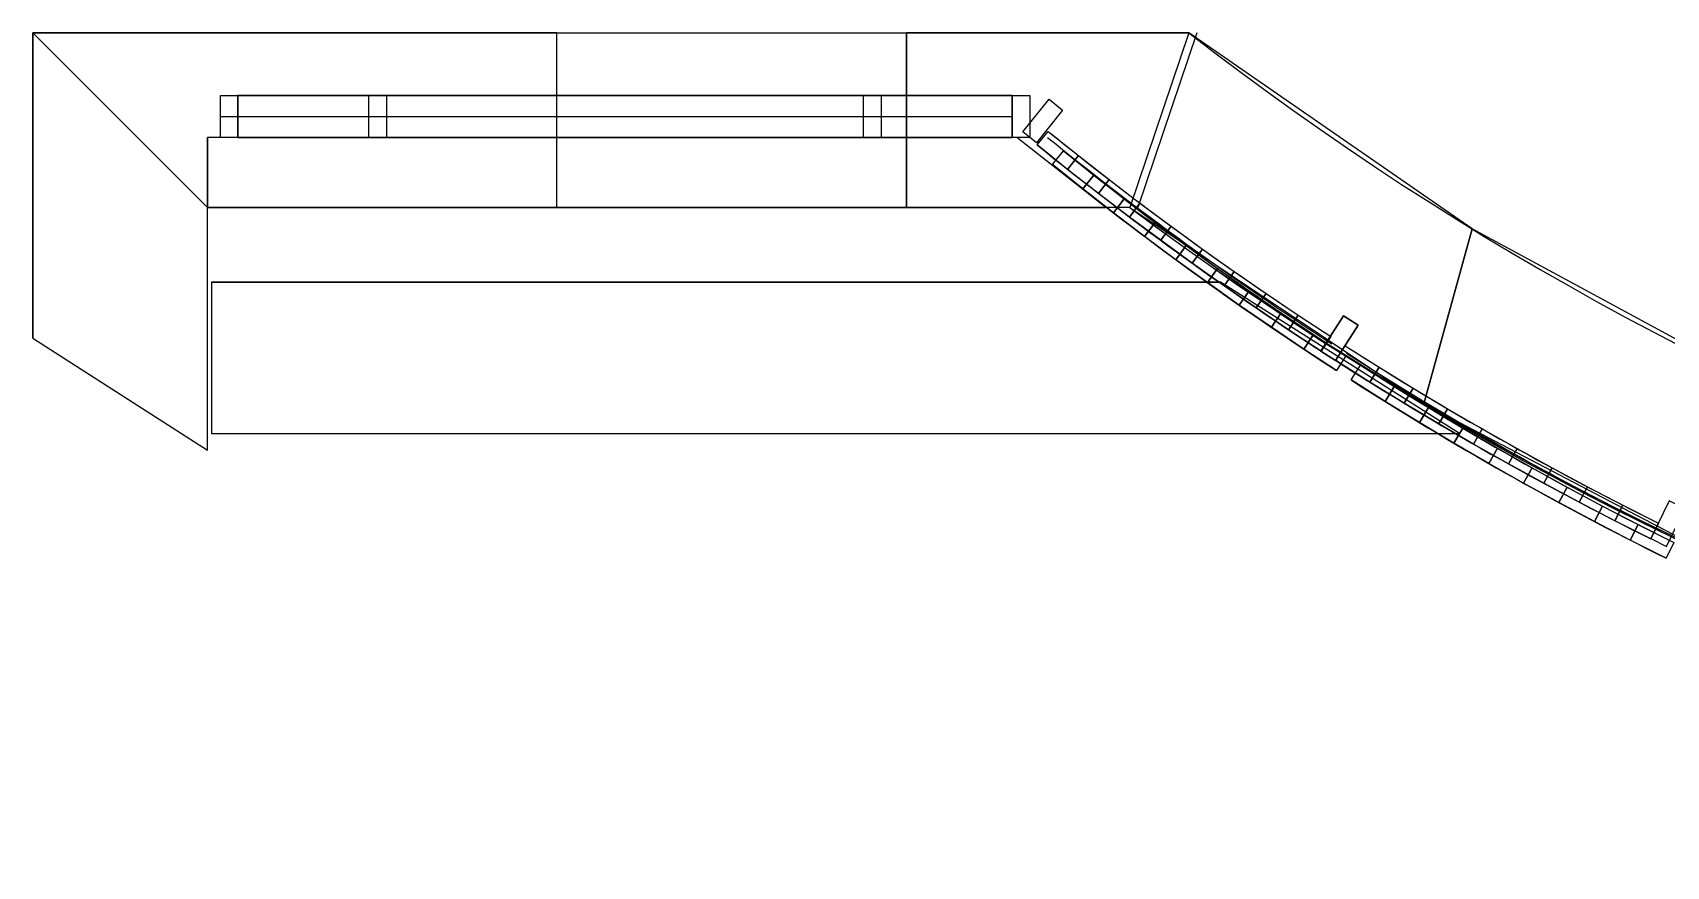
# Model space of a CAD drawing. Extents: x 99251 to 116917, y 66963 to 69452.
# Drawn here: x 99251 to 103925, y 67068 to 69452 of the extents above; entities that cross this region are included whole.
import ezdxf

# ---------------------------------------------------------------- set-up
doc = ezdxf.new("R2010")
doc.units = 0
doc.header["$LTSCALE"] = 200
doc.header["$MEASUREMENT"] = 0
for name, color, linetype in [('3TXT', 3, 'CONTINUOUS'), ('4ELE', 4, 'CONTINUOUS'), ('55ETC', 5, 'CONTINUOUS'), ('DOL', 254, 'CONTINUOUS')]:
    doc.layers.add(name, color=color, linetype=linetype)

msp = doc.modelspace()

# ---------------------------------------------------------------- linework, layer by layer
at = {"layer": '3TXT', "color": 33}
for points, elevation in [([(99837.7, 69272.5), (99837.7, 69152.5), (99787.7, 69152.5), (99787.7, 69272.5)], -7250), ([(100262.7, 69272.5), (100262.7, 69152.5), (100212.7, 69152.5), (100212.7, 69272.5)], -7150), ([(100262.7, 69272.5), (100262.7, 69152.5), (100212.7, 69152.5), (100212.7, 69272.5)], -3150), ([(101678.2, 69272.5), (101678.2, 69152.5), (101628.2, 69152.5), (101628.2, 69272.5)], -7150), ([(101678.2, 69272.5), (101678.2, 69152.5), (101628.2, 69152.5), (101628.2, 69272.5)], -3150), ([(102103.2, 69272.5), (102103.2, 69152.5), (102053.2, 69152.5), (102053.2, 69272.5)], -7250), ([(102158.5, 69262.3), (102197.4, 69231), (102122.3, 69137.4), (102083.4, 69168.7)], -7200), ([(103043.5, 68615.5), (103001.4, 68642.5), (102936.5, 68541.6), (102978.6, 68514.6)], -7200), ([(103001.5, 68642.5), (103043.5, 68615.5), (102978.6, 68514.5), (102936.6, 68541.6)], -7200), ([(103978.1, 68090.8), (103933.2, 68112.9), (103880.2, 68005.2), (103925.1, 67983.2)], -7200)]:
    msp.add_lwpolyline(points, close=True, dxfattribs=dict(at, elevation=elevation))
for centre, radius, start, end in [((108073.4, 76474, -5650), 9450, 230.9872, 237.07719), ((108073.4, 76474, -4850), 9450, 230.9872, 237.07719), ((108073.4, 76474, -4050), 9450, 230.9872, 237.07719), ((108073.4, 76474, -3200), 9450, 230.9872, 237.07719), ((108073.4, 76474, -1650), 9450, 230.9872, 237.07719), ((108073.4, 76474, -5650), 9400, 230.9872, 237.07719), ((108073.4, 76474, -4850), 9400, 230.9872, 237.07719), ((108073.4, 76474, -4050), 9400, 230.9872, 237.07719), ((108073.4, 76474, -3200), 9400, 230.9872, 237.07719), ((108073.4, 76474, -1650), 9400, 230.9872, 237.07719), ((108116.9, 76418.5, -650), 9400, 230.9872, 237.07719), ((108116.9, 76418.5, -650), 9450, 230.9872, 237.07719), ((108100.6, 76515.9, -5650), 9450, 237.37874, 243.62718), ((108100.6, 76515.9, -4850), 9450, 237.37874, 243.62718), ((108100.6, 76515.9, -4050), 9450, 237.37874, 243.62718), ((108100.6, 76515.9, -3200), 9450, 237.37874, 243.62718), ((108100.6, 76515.9, -1650), 9450, 237.37874, 243.62718), ((108100.6, 76515.9, -5650), 9500, 237.37874, 243.62718), ((108100.6, 76515.9, -4850), 9500, 237.37874, 243.62718), ((108100.6, 76515.9, -4050), 9500, 237.37874, 243.62718), ((108100.6, 76515.9, -3200), 9500, 237.37874, 243.62718), ((108100.6, 76515.9, -1650), 9500, 237.37874, 243.62718), ((108144.1, 76460.5, -650), 9450, 237.37874, 243.62718), ((108144.1, 76460.5, -650), 9500, 237.37874, 243.62718)]:
    msp.add_arc(centre, radius, start, end, dxfattribs=at)
for points in [[(99837.7, 69152.5, -5650), (99877.7, 69152.5, -5695), (99877.7, 69152.5, -6680), (99837.7, 69152.5, -6725)], [(99837.7, 69152.5, -6725), (99877.7, 69152.5, -6680), (100170.7, 69152.5, -6680), (100210.7, 69152.5, -6725)], [(100210.7, 69152.5, -5650), (100170.7, 69152.5, -5695), (99877.7, 69152.5, -5695), (99837.7, 69152.5, -5650)], [(99837.7, 69152.5, -1650), (99877.7, 69152.5, -1695), (99877.7, 69152.5, -2680), (99837.7, 69152.5, -2725)], [(99837.7, 69152.5, -2725), (99877.7, 69152.5, -2680), (100170.7, 69152.5, -2680), (100210.7, 69152.5, -2725)], [(100210.7, 69152.5, -1650), (100170.7, 69152.5, -1695), (99877.7, 69152.5, -1695), (99837.7, 69152.5, -1650)], [(100210.7, 69152.5, -6725), (100170.7, 69152.5, -6680), (100170.7, 69152.5, -5695), (100210.7, 69152.5, -5650)], [(100210.7, 69152.5, -2725), (100170.7, 69152.5, -2680), (100170.7, 69152.5, -1695), (100210.7, 69152.5, -1650)], [(100262.7, 69152.5, -7150), (100302.7, 69152.5, -7105), (101588.2, 69152.5, -7105), (101628.2, 69152.5, -7150)], [(101628.2, 69152.5, -6775), (101588.2, 69152.5, -6820), (100302.7, 69152.5, -6820), (100262.7, 69152.5, -6775)], [(100262.7, 69152.5, -7150), (100302.7, 69152.5, -7105), (101588.2, 69152.5, -7105), (101628.2, 69152.5, -7150)], [(100262.7, 69152.5, -6775), (100302.7, 69152.5, -6820), (100302.7, 69152.5, -7105), (100262.7, 69152.5, -7150)], [(101628.2, 69152.5, -2775), (101588.2, 69152.5, -2820), (100302.7, 69152.5, -2820), (100262.7, 69152.5, -2775)], [(100262.7, 69152.5, -3150), (100302.7, 69152.5, -3105), (101588.2, 69152.5, -3105), (101628.2, 69152.5, -3150)], [(100262.7, 69152.5, -2775), (100302.7, 69152.5, -2820), (100302.7, 69152.5, -3105), (100262.7, 69152.5, -3150)], [(101628.2, 69152.5, -7150), (101588.2, 69152.5, -7105), (101588.2, 69152.5, -6820), (101628.2, 69152.5, -6775)], [(101628.2, 69152.5, -3150), (101588.2, 69152.5, -3105), (101588.2, 69152.5, -2820), (101628.2, 69152.5, -2775)], [(101678.2, 69152.5, -5650), (101718.2, 69152.5, -5695), (101718.2, 69152.5, -6680), (101678.2, 69152.5, -6725)], [(101678.2, 69152.5, -6725), (101718.2, 69152.5, -6680), (102011.2, 69152.5, -6680), (102051.2, 69152.5, -6725)], [(102051.2, 69152.5, -5650), (102011.2, 69152.5, -5695), (101718.2, 69152.5, -5695), (101678.2, 69152.5, -5650)], [(101678.2, 69152.5, -1650), (101718.2, 69152.5, -1695), (101718.2, 69152.5, -2680), (101678.2, 69152.5, -2725)], [(101678.2, 69152.5, -2725), (101718.2, 69152.5, -2680), (102011.2, 69152.5, -2680), (102051.2, 69152.5, -2725)], [(102051.2, 69152.5, -1650), (102011.2, 69152.5, -1695), (101718.2, 69152.5, -1695), (101678.2, 69152.5, -1650)], [(102051.2, 69152.5, -6725), (102011.2, 69152.5, -6680), (102011.2, 69152.5, -5695), (102051.2, 69152.5, -5650)], [(102051.2, 69152.5, -2725), (102011.2, 69152.5, -2680), (102011.2, 69152.5, -1695), (102051.2, 69152.5, -1650)]]:
    msp.add_3dface(points, dxfattribs=at)
at = {"layer": '4ELE', "color": 133}
for p, q in [((99762.1, 68739.3, -4750), (102648.9, 68739.3, -4750)), ((99762.1, 68305.6, -4750), (103333.3, 68305.6, -4750))]:
    msp.add_line(p, q, dxfattribs=at)
for points in [[(99762.1, 68739.3, -4750), (99762.1, 68305.6, -4750), (103333.3, 68305.6, -4750), (102648.9, 68739.3, -4750)], [(99762.1, 68739.3, -4000), (99762.1, 68305.6, -4000), (103333.3, 68305.6, -4000), (102648.9, 68739.3, -4000)]]:
    msp.add_3dface(points, dxfattribs=at)
at = {"layer": '55ETC', "color": 152}
for p, q in [((99787.7, 69212.5, -5650), (102053.2, 69212.5, -5650)), ((99787.7, 69212.5, -7200), (102053.2, 69212.5, -7200)), ((99787.7, 69212.5, -1650), (102053.2, 69212.5, -1650)), ((99787.7, 69212.5, -3200), (102053.2, 69212.5, -3200))]:
    msp.add_line(p, q, dxfattribs=at)
at = {"layer": '55ETC', "color": 161}
for start, end in [(230.98749, 237.07935), (237.37873, 243.62718)]:
    msp.add_arc((108109.1, 76503.5, -7200), 9460, start, end, dxfattribs=at)
at = {"layer": 'DOL'}
for p, q in [((99250.6, 68578.9), (99250.6, 69452.5)), ((99250.6, 69452.5), (100750.6, 69452.5)), ((100750.6, 69452.5), (101750.6, 69452.5)), ((102558.7, 69452.5), (101750.6, 69452.5)), ((102581.8, 69452.5, 2000), (102412.9, 68952.5, 2000)), ((102581.8, 69452.5, 2000), (102412.9, 68952.5, 2000)), ((99750.6, 68258, -4800), (99750.6, 69152.5, -4800)), ((99750.6, 68258, -8000), (99750.6, 69152.5, -8000)), ((99750.6, 68258, -6400), (99750.6, 69152.5, -6400)), ((99750.6, 68258, -7200), (99750.6, 69152.5, -7200)), ((99750.6, 68258, -5600), (99750.6, 69152.5, -5600)), ((99750.6, 68258, -1600), (99750.6, 69152.5, -1600)), ((99750.6, 68258, -3200), (99750.6, 69152.5, -3200)), ((99750.6, 68258, -4000), (99750.6, 69152.5, -4000)), ((99750.6, 68258, -2400), (99750.6, 69152.5, -2400)), ((99750.6, 68258, 100), (99750.6, 68952.5, 100)), ((100750.6, 68952.5, 100), (99750.6, 68952.5, 100)), ((99750.6, 68258, -700), (99750.6, 68952.5, -700)), ((100750.6, 68952.5, -700), (99750.6, 68952.5, -700)), ((99750.6, 68258, 1000), (99750.6, 68952.5, 1000)), ((100750.6, 68952.5, 1000), (99750.6, 68952.5, 1000)), ((99750.6, 68258, 1800), (99750.6, 68952.5, 1800)), ((100750.6, 68952.5, 1800), (99750.6, 68952.5, 1800)), ((101750.6, 68952.5, 100), (100750.6, 68952.5, 100)), ((101750.6, 68952.5, -700), (100750.6, 68952.5, -700)), ((101750.6, 68952.5, 1000), (100750.6, 68952.5, 1000)), ((101750.6, 68952.5, 1800), (100750.6, 68952.5, 1800)), ((102389.8, 68952.5, 100), (101750.6, 68952.5, 100)), ((102389.8, 68952.5, -700), (101750.6, 68952.5, -700)), ((102389.8, 68952.5, 1000), (101750.6, 68952.5, 1000)), ((102389.8, 68952.5, 1800), (101750.6, 68952.5, 1800))]:
    msp.add_line(p, q, dxfattribs=at)
for centre, radius, start, end in [((108053.5, 76520.8), 8952.9, 232.13961, 270.19118), ((108082.5, 76608.6, 100), 9540.6, 233.3675, 270.00505), ((108082.5, 76608.6, -700), 9540.6, 233.3675, 270.00505), ((108082.5, 76608.6, 1800), 9540.6, 233.3675, 270.00505), ((108053.5, 76520.8, 1000), 9452.9, 233.19148, 270.18107), ((108082.5, 76608.6, 1000), 9540.6, 233.3675, 270.00505)]:
    msp.add_arc(centre, radius, start, end, dxfattribs=at)
for points in [[(99250.6, 68578.9, 2000), (99750.6, 68258, 2000), (99750.6, 68952.5, 2000), (99250.6, 69452.5, 2000)], [(99250.6, 69452.5, 2000), (99750.6, 68952.5, 2000), (100750.6, 68952.5, 2000), (100750.6, 69452.5, 2000)], [(100750.6, 69452.5, 2000), (101750.6, 69452.5, 2000), (101750.6, 68952.5, 2000), (100750.6, 68952.5, 2000)], [(101750.6, 68952.5, 2000), (101750.6, 69452.5, 2000), (102558.7, 69452.5, 2000), (102389.8, 68952.5, 2000)], [(102320.7, 68952.5, -700), (102066.1, 69152.5, -700), (99750.6, 69152.5, -700), (99750.6, 68952.5, -700)]]:
    msp.add_3dface(points, dxfattribs=at)

# ---------------------------------------------------------------- meshes
at = {"layer": '3TXT', "color": 33}
mesh = msp.add_polymesh((6, 3), dxfattribs=at)
for k, corner in enumerate([(99837.7, 69152.5, -7150), (99837.7, 69152.5, -7200), (99837.7, 69152.5, -7200), (102053.2, 69152.5, -7150), (102053.2, 69152.5, -7200), (102053.2, 69152.5, -7200), (102053.2, 69272.5, -7150), (102053.2, 69272.5, -7200), (102053.2, 69152.5, -7200), (99837.7, 69272.5, -7150), (99837.7, 69272.5, -7200), (99837.7, 69152.5, -7200), (99837.7, 69272.5, -7150), (99837.7, 69272.5, -7150), (99837.7, 69152.5, -7150), (102053.2, 69272.5, -7150), (102053.2, 69272.5, -7150), (102053.2, 69152.5, -7150)]):
    mesh.set_mesh_vertex(divmod(k, 3), corner)
mesh = msp.add_polymesh((6, 3), dxfattribs=at)
for k, corner in enumerate([(99837.7, 69152.5, -6725), (99837.7, 69152.5, -6775), (99837.7, 69152.5, -6775), (102053.2, 69152.5, -6725), (102053.2, 69152.5, -6775), (102053.2, 69152.5, -6775), (102053.2, 69272.5, -6725), (102053.2, 69272.5, -6775), (102053.2, 69152.5, -6775), (99837.7, 69272.5, -6725), (99837.7, 69272.5, -6775), (99837.7, 69152.5, -6775), (99837.7, 69272.5, -6725), (99837.7, 69272.5, -6725), (99837.7, 69152.5, -6725), (102053.2, 69272.5, -6725), (102053.2, 69272.5, -6725), (102053.2, 69152.5, -6725)]):
    mesh.set_mesh_vertex(divmod(k, 3), corner)
mesh = msp.add_polymesh((6, 3), dxfattribs=at)
for k, corner in enumerate([(99837.7, 69152.5, -5600), (99837.7, 69152.5, -5650), (99837.7, 69152.5, -5650), (102053.2, 69152.5, -5600), (102053.2, 69152.5, -5650), (102053.2, 69152.5, -5650), (102053.2, 69272.5, -5600), (102053.2, 69272.5, -5650), (102053.2, 69152.5, -5650), (99837.7, 69272.5, -5600), (99837.7, 69272.5, -5650), (99837.7, 69152.5, -5650), (99837.7, 69272.5, -5600), (99837.7, 69272.5, -5600), (99837.7, 69152.5, -5600), (102053.2, 69272.5, -5600), (102053.2, 69272.5, -5600), (102053.2, 69152.5, -5600)]):
    mesh.set_mesh_vertex(divmod(k, 3), corner)
mesh = msp.add_polymesh((6, 3), dxfattribs=at)
for k, corner in enumerate([(99837.7, 69152.5, -2725), (99837.7, 69152.5, -2775), (99837.7, 69152.5, -2775), (102053.2, 69152.5, -2725), (102053.2, 69152.5, -2775), (102053.2, 69152.5, -2775), (102053.2, 69272.5, -2725), (102053.2, 69272.5, -2775), (102053.2, 69152.5, -2775), (99837.7, 69272.5, -2725), (99837.7, 69272.5, -2775), (99837.7, 69152.5, -2775), (99837.7, 69272.5, -2725), (99837.7, 69272.5, -2725), (99837.7, 69152.5, -2725), (102053.2, 69272.5, -2725), (102053.2, 69272.5, -2725), (102053.2, 69152.5, -2725)]):
    mesh.set_mesh_vertex(divmod(k, 3), corner)
mesh = msp.add_polymesh((6, 3), dxfattribs=at)
for k, corner in enumerate([(99837.7, 69152.5, -3150), (99837.7, 69152.5, -3200), (99837.7, 69152.5, -3200), (102053.2, 69152.5, -3150), (102053.2, 69152.5, -3200), (102053.2, 69152.5, -3200), (102053.2, 69272.5, -3150), (102053.2, 69272.5, -3200), (102053.2, 69152.5, -3200), (99837.7, 69272.5, -3150), (99837.7, 69272.5, -3200), (99837.7, 69152.5, -3200), (99837.7, 69272.5, -3150), (99837.7, 69272.5, -3150), (99837.7, 69152.5, -3150), (102053.2, 69272.5, -3150), (102053.2, 69272.5, -3150), (102053.2, 69152.5, -3150)]):
    mesh.set_mesh_vertex(divmod(k, 3), corner)
mesh = msp.add_polymesh((6, 3), dxfattribs=at)
for k, corner in enumerate([(99837.7, 69152.5, -1600), (99837.7, 69152.5, -1650), (99837.7, 69152.5, -1650), (102053.2, 69152.5, -1600), (102053.2, 69152.5, -1650), (102053.2, 69152.5, -1650), (102053.2, 69272.5, -1600), (102053.2, 69272.5, -1650), (102053.2, 69152.5, -1650), (99837.7, 69272.5, -1600), (99837.7, 69272.5, -1650), (99837.7, 69152.5, -1650), (99837.7, 69272.5, -1600), (99837.7, 69272.5, -1600), (99837.7, 69152.5, -1600), (102053.2, 69272.5, -1600), (102053.2, 69272.5, -1600), (102053.2, 69152.5, -1600)]):
    mesh.set_mesh_vertex(divmod(k, 3), corner)
mesh = msp.add_polymesh((6, 3), dxfattribs=at)
for k, corner in enumerate([(99837.7, 69152.5, -700), (99837.7, 69152.5, -750), (99837.7, 69152.5, -750), (102053.2, 69152.5, -700), (102053.2, 69152.5, -750), (102053.2, 69152.5, -750), (102053.2, 69272.5, -700), (102053.2, 69272.5, -750), (102053.2, 69152.5, -750), (99837.7, 69272.5, -700), (99837.7, 69272.5, -750), (99837.7, 69152.5, -750), (99837.7, 69272.5, -700), (99837.7, 69272.5, -700), (99837.7, 69152.5, -700), (102053.2, 69272.5, -700), (102053.2, 69272.5, -700), (102053.2, 69152.5, -700)]):
    mesh.set_mesh_vertex(divmod(k, 3), corner)
mesh = msp.add_polymesh((2, 10), dxfattribs=at)
for k, corner in enumerate([(102937.3, 68541.6, -5650), (102844, 68602.8, -5650), (102751.4, 68665.1, -5650), (102659.5, 68728.5, -5650), (102568.4, 68793, -5650), (102478.1, 68858.5, -5650), (102388.6, 68925.1, -5650), (102299.8, 68992.8, -5650), (102211.9, 69061.5, -5650), (102124.7, 69131.3, -5650), (102964.5, 68583.6, -5650), (102871.6, 68644.4, -5650), (102779.5, 68706.4, -5650), (102688.2, 68769.5, -5650), (102597.6, 68833.6, -5650), (102507.7, 68898.8, -5650), (102418.6, 68965.1, -5650), (102330.4, 69032.4, -5650), (102242.9, 69100.7, -5650), (102156.2, 69170.1, -5650)]):
    mesh.set_mesh_vertex(divmod(k, 10), corner)
mesh = msp.add_polymesh((2, 10), dxfattribs=at)
for k, corner in enumerate([(102937.3, 68541.6, -5600), (102844, 68602.8, -5600), (102751.4, 68665.1, -5600), (102659.5, 68728.5, -5600), (102568.4, 68793, -5600), (102478.1, 68858.5, -5600), (102388.6, 68925.1, -5600), (102299.8, 68992.8, -5600), (102211.9, 69061.5, -5600), (102124.7, 69131.3, -5600), (102964.5, 68583.6, -5600), (102871.6, 68644.4, -5600), (102779.5, 68706.4, -5600), (102688.2, 68769.5, -5600), (102597.6, 68833.6, -5600), (102507.7, 68898.8, -5600), (102418.6, 68965.1, -5600), (102330.4, 69032.4, -5600), (102242.9, 69100.7, -5600), (102156.2, 69170.1, -5600)]):
    mesh.set_mesh_vertex(divmod(k, 10), corner)
mesh = msp.add_polymesh((2, 10), dxfattribs=at)
for k, corner in enumerate([(102937.3, 68541.6, -4800), (102844, 68602.8, -4800), (102751.4, 68665.1, -4800), (102659.5, 68728.5, -4800), (102568.4, 68793, -4800), (102478.1, 68858.5, -4800), (102388.6, 68925.1, -4800), (102299.8, 68992.8, -4800), (102211.9, 69061.5, -4800), (102124.7, 69131.3, -4800), (102964.5, 68583.6, -4800), (102871.6, 68644.4, -4800), (102779.5, 68706.4, -4800), (102688.2, 68769.5, -4800), (102597.6, 68833.6, -4800), (102507.7, 68898.8, -4800), (102418.6, 68965.1, -4800), (102330.4, 69032.4, -4800), (102242.9, 69100.7, -4800), (102156.2, 69170.1, -4800)]):
    mesh.set_mesh_vertex(divmod(k, 10), corner)
mesh = msp.add_polymesh((2, 10), dxfattribs=at)
for k, corner in enumerate([(102937.3, 68541.6, -4850), (102844, 68602.8, -4850), (102751.4, 68665.1, -4850), (102659.5, 68728.5, -4850), (102568.4, 68793, -4850), (102478.1, 68858.5, -4850), (102388.6, 68925.1, -4850), (102299.8, 68992.8, -4850), (102211.9, 69061.5, -4850), (102124.7, 69131.3, -4850), (102964.5, 68583.6, -4850), (102871.6, 68644.4, -4850), (102779.5, 68706.4, -4850), (102688.2, 68769.5, -4850), (102597.6, 68833.6, -4850), (102507.7, 68898.8, -4850), (102418.6, 68965.1, -4850), (102330.4, 69032.4, -4850), (102242.9, 69100.7, -4850), (102156.2, 69170.1, -4850)]):
    mesh.set_mesh_vertex(divmod(k, 10), corner)
mesh = msp.add_polymesh((2, 10), dxfattribs=at)
for k, corner in enumerate([(102937.3, 68541.6, -4000), (102844, 68602.8, -4000), (102751.4, 68665.1, -4000), (102659.5, 68728.5, -4000), (102568.4, 68793, -4000), (102478.1, 68858.5, -4000), (102388.6, 68925.1, -4000), (102299.8, 68992.8, -4000), (102211.9, 69061.5, -4000), (102124.7, 69131.3, -4000), (102964.5, 68583.6, -4000), (102871.6, 68644.4, -4000), (102779.5, 68706.4, -4000), (102688.2, 68769.5, -4000), (102597.6, 68833.6, -4000), (102507.7, 68898.8, -4000), (102418.6, 68965.1, -4000), (102330.4, 69032.4, -4000), (102242.9, 69100.7, -4000), (102156.2, 69170.1, -4000)]):
    mesh.set_mesh_vertex(divmod(k, 10), corner)
mesh = msp.add_polymesh((2, 10), dxfattribs=at)
for k, corner in enumerate([(102937.3, 68541.6, -4050), (102844, 68602.8, -4050), (102751.4, 68665.1, -4050), (102659.5, 68728.5, -4050), (102568.4, 68793, -4050), (102478.1, 68858.5, -4050), (102388.6, 68925.1, -4050), (102299.8, 68992.8, -4050), (102211.9, 69061.5, -4050), (102124.7, 69131.3, -4050), (102964.5, 68583.6, -4050), (102871.6, 68644.4, -4050), (102779.5, 68706.4, -4050), (102688.2, 68769.5, -4050), (102597.6, 68833.6, -4050), (102507.7, 68898.8, -4050), (102418.6, 68965.1, -4050), (102330.4, 69032.4, -4050), (102242.9, 69100.7, -4050), (102156.2, 69170.1, -4050)]):
    mesh.set_mesh_vertex(divmod(k, 10), corner)
mesh = msp.add_polymesh((2, 10), dxfattribs=at)
for k, corner in enumerate([(102937.3, 68541.6, -3150), (102844, 68602.8, -3150), (102751.4, 68665.1, -3150), (102659.5, 68728.5, -3150), (102568.4, 68793, -3150), (102478.1, 68858.5, -3150), (102388.6, 68925.1, -3150), (102299.8, 68992.8, -3150), (102211.9, 69061.5, -3150), (102124.7, 69131.3, -3150), (102964.5, 68583.6, -3150), (102871.6, 68644.4, -3150), (102779.5, 68706.4, -3150), (102688.2, 68769.5, -3150), (102597.6, 68833.6, -3150), (102507.7, 68898.8, -3150), (102418.6, 68965.1, -3150), (102330.4, 69032.4, -3150), (102242.9, 69100.7, -3150), (102156.2, 69170.1, -3150)]):
    mesh.set_mesh_vertex(divmod(k, 10), corner)
mesh = msp.add_polymesh((2, 10), dxfattribs=at)
for k, corner in enumerate([(102937.3, 68541.6, -3200), (102844, 68602.8, -3200), (102751.4, 68665.1, -3200), (102659.5, 68728.5, -3200), (102568.4, 68793, -3200), (102478.1, 68858.5, -3200), (102388.6, 68925.1, -3200), (102299.8, 68992.8, -3200), (102211.9, 69061.5, -3200), (102124.7, 69131.3, -3200), (102964.5, 68583.6, -3200), (102871.6, 68644.4, -3200), (102779.5, 68706.4, -3200), (102688.2, 68769.5, -3200), (102597.6, 68833.6, -3200), (102507.7, 68898.8, -3200), (102418.6, 68965.1, -3200), (102330.4, 69032.4, -3200), (102242.9, 69100.7, -3200), (102156.2, 69170.1, -3200)]):
    mesh.set_mesh_vertex(divmod(k, 10), corner)
mesh = msp.add_polymesh((2, 10), dxfattribs=at)
for k, corner in enumerate([(102937.3, 68541.6, -1650), (102844, 68602.8, -1650), (102751.4, 68665.1, -1650), (102659.5, 68728.5, -1650), (102568.4, 68793, -1650), (102478.1, 68858.5, -1650), (102388.6, 68925.1, -1650), (102299.8, 68992.8, -1650), (102211.9, 69061.5, -1650), (102124.7, 69131.3, -1650), (102964.5, 68583.6, -1650), (102871.6, 68644.4, -1650), (102779.5, 68706.4, -1650), (102688.2, 68769.5, -1650), (102597.6, 68833.6, -1650), (102507.7, 68898.8, -1650), (102418.6, 68965.1, -1650), (102330.4, 69032.4, -1650), (102242.9, 69100.7, -1650), (102156.2, 69170.1, -1650)]):
    mesh.set_mesh_vertex(divmod(k, 10), corner)
mesh = msp.add_polymesh((2, 10), dxfattribs=at)
for k, corner in enumerate([(102937.3, 68541.6, -1600), (102844, 68602.8, -1600), (102751.4, 68665.1, -1600), (102659.5, 68728.5, -1600), (102568.4, 68793, -1600), (102478.1, 68858.5, -1600), (102388.6, 68925.1, -1600), (102299.8, 68992.8, -1600), (102211.9, 69061.5, -1600), (102124.7, 69131.3, -1600), (102964.5, 68583.6, -1600), (102871.6, 68644.4, -1600), (102779.5, 68706.4, -1600), (102688.2, 68769.5, -1600), (102597.6, 68833.6, -1600), (102507.7, 68898.8, -1600), (102418.6, 68965.1, -1600), (102330.4, 69032.4, -1600), (102242.9, 69100.7, -1600), (102156.2, 69170.1, -1600)]):
    mesh.set_mesh_vertex(divmod(k, 10), corner)
mesh = msp.add_polymesh((2, 10), dxfattribs=at)
for k, corner in enumerate([(102980.7, 68486.2, -600), (102887.4, 68547.4, -600), (102794.8, 68609.7, -600), (102703, 68673.1, -600), (102611.9, 68737.5, -600), (102521.5, 68803.1, -600), (102432, 68869.7, -600), (102343.2, 68937.4, -600), (102255.3, 69006.1, -600), (102168.2, 69075.8, -600), (103007.9, 68528.1, -600), (102915.1, 68589, -600), (102823, 68651, -600), (102731.6, 68714.1, -600), (102641, 68778.2, -600), (102551.2, 68843.4, -600), (102462.1, 68909.6, -600), (102373.8, 68977, -600), (102286.3, 69045.3, -600), (102199.6, 69114.7, -600)]):
    mesh.set_mesh_vertex(divmod(k, 10), corner)
mesh = msp.add_polymesh((2, 10), dxfattribs=at)
for k, corner in enumerate([(102980.7, 68486.2, -650), (102887.4, 68547.4, -650), (102794.8, 68609.7, -650), (102703, 68673.1, -650), (102611.9, 68737.5, -650), (102521.5, 68803.1, -650), (102432, 68869.7, -650), (102343.2, 68937.4, -650), (102255.3, 69006.1, -650), (102168.2, 69075.8, -650), (103007.9, 68528.1, -650), (102915.1, 68589, -650), (102823, 68651, -650), (102731.6, 68714.1, -650), (102641, 68778.2, -650), (102551.2, 68843.4, -650), (102462.1, 68909.6, -650), (102373.8, 68977, -650), (102286.3, 69045.3, -650), (102199.6, 69114.7, -650)]):
    mesh.set_mesh_vertex(divmod(k, 10), corner)
mesh = msp.add_polymesh((2, 10), dxfattribs=at)
for k, corner in enumerate([(103880.6, 68004.7, -5650), (103777.8, 68056.4, -5650), (103675.6, 68109.4, -5650), (103574.1, 68163.7, -5650), (103473.2, 68219.1, -5650), (103373, 68275.8, -5650), (103273.5, 68333.7, -5650), (103174.7, 68392.8, -5650), (103076.7, 68453.1, -5650), (102979.3, 68514.5, -5650), (103902.8, 68049.5, -5650), (103800.6, 68100.9, -5650), (103698.9, 68153.7, -5650), (103597.9, 68207.6, -5650), (103497.6, 68262.8, -5650), (103397.9, 68319.2, -5650), (103298.9, 68376.7, -5650), (103200.7, 68435.5, -5650), (103103.1, 68495.5, -5650), (103006.3, 68556.6, -5650)]):
    mesh.set_mesh_vertex(divmod(k, 10), corner)
mesh = msp.add_polymesh((2, 10), dxfattribs=at)
for k, corner in enumerate([(103880.6, 68004.7, -5600), (103777.8, 68056.4, -5600), (103675.6, 68109.4, -5600), (103574.1, 68163.7, -5600), (103473.2, 68219.1, -5600), (103373, 68275.8, -5600), (103273.5, 68333.7, -5600), (103174.7, 68392.8, -5600), (103076.7, 68453.1, -5600), (102979.3, 68514.5, -5600), (103902.8, 68049.5, -5600), (103800.6, 68100.9, -5600), (103698.9, 68153.7, -5600), (103597.9, 68207.6, -5600), (103497.6, 68262.8, -5600), (103397.9, 68319.2, -5600), (103298.9, 68376.7, -5600), (103200.7, 68435.5, -5600), (103103.1, 68495.5, -5600), (103006.3, 68556.6, -5600)]):
    mesh.set_mesh_vertex(divmod(k, 10), corner)
mesh = msp.add_polymesh((2, 10), dxfattribs=at)
for k, corner in enumerate([(103880.6, 68004.7, -4850), (103777.8, 68056.4, -4850), (103675.6, 68109.4, -4850), (103574.1, 68163.7, -4850), (103473.2, 68219.1, -4850), (103373, 68275.8, -4850), (103273.5, 68333.7, -4850), (103174.7, 68392.8, -4850), (103076.7, 68453.1, -4850), (102979.3, 68514.5, -4850), (103902.8, 68049.5, -4850), (103800.6, 68100.9, -4850), (103698.9, 68153.7, -4850), (103597.9, 68207.6, -4850), (103497.6, 68262.8, -4850), (103397.9, 68319.2, -4850), (103298.9, 68376.7, -4850), (103200.7, 68435.5, -4850), (103103.1, 68495.5, -4850), (103006.3, 68556.6, -4850)]):
    mesh.set_mesh_vertex(divmod(k, 10), corner)
mesh = msp.add_polymesh((2, 10), dxfattribs=at)
for k, corner in enumerate([(103880.6, 68004.7, -4800), (103777.8, 68056.4, -4800), (103675.6, 68109.4, -4800), (103574.1, 68163.7, -4800), (103473.2, 68219.1, -4800), (103373, 68275.8, -4800), (103273.5, 68333.7, -4800), (103174.7, 68392.8, -4800), (103076.7, 68453.1, -4800), (102979.3, 68514.5, -4800), (103902.8, 68049.5, -4800), (103800.6, 68100.9, -4800), (103698.9, 68153.7, -4800), (103597.9, 68207.6, -4800), (103497.6, 68262.8, -4800), (103397.9, 68319.2, -4800), (103298.9, 68376.7, -4800), (103200.7, 68435.5, -4800), (103103.1, 68495.5, -4800), (103006.3, 68556.6, -4800)]):
    mesh.set_mesh_vertex(divmod(k, 10), corner)
mesh = msp.add_polymesh((2, 10), dxfattribs=at)
for k, corner in enumerate([(103880.6, 68004.7, -4000), (103777.8, 68056.4, -4000), (103675.6, 68109.4, -4000), (103574.1, 68163.7, -4000), (103473.2, 68219.1, -4000), (103373, 68275.8, -4000), (103273.5, 68333.7, -4000), (103174.7, 68392.8, -4000), (103076.7, 68453.1, -4000), (102979.3, 68514.5, -4000), (103902.8, 68049.5, -4000), (103800.6, 68100.9, -4000), (103698.9, 68153.7, -4000), (103597.9, 68207.6, -4000), (103497.6, 68262.8, -4000), (103397.9, 68319.2, -4000), (103298.9, 68376.7, -4000), (103200.7, 68435.5, -4000), (103103.1, 68495.5, -4000), (103006.3, 68556.6, -4000)]):
    mesh.set_mesh_vertex(divmod(k, 10), corner)
mesh = msp.add_polymesh((2, 10), dxfattribs=at)
for k, corner in enumerate([(103880.6, 68004.7, -4050), (103777.8, 68056.4, -4050), (103675.6, 68109.4, -4050), (103574.1, 68163.7, -4050), (103473.2, 68219.1, -4050), (103373, 68275.8, -4050), (103273.5, 68333.7, -4050), (103174.7, 68392.8, -4050), (103076.7, 68453.1, -4050), (102979.3, 68514.5, -4050), (103902.8, 68049.5, -4050), (103800.6, 68100.9, -4050), (103698.9, 68153.7, -4050), (103597.9, 68207.6, -4050), (103497.6, 68262.8, -4050), (103397.9, 68319.2, -4050), (103298.9, 68376.7, -4050), (103200.7, 68435.5, -4050), (103103.1, 68495.5, -4050), (103006.3, 68556.6, -4050)]):
    mesh.set_mesh_vertex(divmod(k, 10), corner)
mesh = msp.add_polymesh((2, 10), dxfattribs=at)
for k, corner in enumerate([(103880.6, 68004.7, -3150), (103777.8, 68056.4, -3150), (103675.6, 68109.4, -3150), (103574.1, 68163.7, -3150), (103473.2, 68219.1, -3150), (103373, 68275.8, -3150), (103273.5, 68333.7, -3150), (103174.7, 68392.8, -3150), (103076.7, 68453.1, -3150), (102979.3, 68514.5, -3150), (103902.8, 68049.5, -3150), (103800.6, 68100.9, -3150), (103698.9, 68153.7, -3150), (103597.9, 68207.6, -3150), (103497.6, 68262.8, -3150), (103397.9, 68319.2, -3150), (103298.9, 68376.7, -3150), (103200.7, 68435.5, -3150), (103103.1, 68495.5, -3150), (103006.3, 68556.6, -3150)]):
    mesh.set_mesh_vertex(divmod(k, 10), corner)
mesh = msp.add_polymesh((2, 10), dxfattribs=at)
for k, corner in enumerate([(103880.6, 68004.7, -3200), (103777.8, 68056.4, -3200), (103675.6, 68109.4, -3200), (103574.1, 68163.7, -3200), (103473.2, 68219.1, -3200), (103373, 68275.8, -3200), (103273.5, 68333.7, -3200), (103174.7, 68392.8, -3200), (103076.7, 68453.1, -3200), (102979.3, 68514.5, -3200), (103902.8, 68049.5, -3200), (103800.6, 68100.9, -3200), (103698.9, 68153.7, -3200), (103597.9, 68207.6, -3200), (103497.6, 68262.8, -3200), (103397.9, 68319.2, -3200), (103298.9, 68376.7, -3200), (103200.7, 68435.5, -3200), (103103.1, 68495.5, -3200), (103006.3, 68556.6, -3200)]):
    mesh.set_mesh_vertex(divmod(k, 10), corner)
mesh = msp.add_polymesh((2, 10), dxfattribs=at)
for k, corner in enumerate([(103880.6, 68004.7, -1650), (103777.8, 68056.4, -1650), (103675.6, 68109.4, -1650), (103574.1, 68163.7, -1650), (103473.2, 68219.1, -1650), (103373, 68275.8, -1650), (103273.5, 68333.7, -1650), (103174.7, 68392.8, -1650), (103076.7, 68453.1, -1650), (102979.3, 68514.5, -1650), (103902.8, 68049.5, -1650), (103800.6, 68100.9, -1650), (103698.9, 68153.7, -1650), (103597.9, 68207.6, -1650), (103497.6, 68262.8, -1650), (103397.9, 68319.2, -1650), (103298.9, 68376.7, -1650), (103200.7, 68435.5, -1650), (103103.1, 68495.5, -1650), (103006.3, 68556.6, -1650)]):
    mesh.set_mesh_vertex(divmod(k, 10), corner)
mesh = msp.add_polymesh((2, 10), dxfattribs=at)
for k, corner in enumerate([(103880.6, 68004.7, -1600), (103777.8, 68056.4, -1600), (103675.6, 68109.4, -1600), (103574.1, 68163.7, -1600), (103473.2, 68219.1, -1600), (103373, 68275.8, -1600), (103273.5, 68333.7, -1600), (103174.7, 68392.8, -1600), (103076.7, 68453.1, -1600), (102979.3, 68514.5, -1600), (103902.8, 68049.5, -1600), (103800.6, 68100.9, -1600), (103698.9, 68153.7, -1600), (103597.9, 68207.6, -1600), (103497.6, 68262.8, -1600), (103397.9, 68319.2, -1600), (103298.9, 68376.7, -1600), (103200.7, 68435.5, -1600), (103103.1, 68495.5, -1600), (103006.3, 68556.6, -1600)]):
    mesh.set_mesh_vertex(divmod(k, 10), corner)
mesh = msp.add_polymesh((2, 10), dxfattribs=at)
for k, corner in enumerate([(103924.1, 67949.2, -600), (103821.2, 68001, -600), (103719.1, 68054, -600), (103617.5, 68108.2, -600), (103516.6, 68163.7, -600), (103416.5, 68220.4, -600), (103317, 68278.2, -600), (103218.2, 68337.3, -600), (103120.1, 68397.6, -600), (103022.8, 68459.1, -600), (103946.3, 67994, -600), (103844, 68045.5, -600), (103742.3, 68098.2, -600), (103641.3, 68152.2, -600), (103541, 68207.3, -600), (103441.3, 68263.7, -600), (103342.4, 68321.3, -600), (103244.1, 68380.1, -600), (103146.5, 68440.1, -600), (103049.7, 68501.2, -600)]):
    mesh.set_mesh_vertex(divmod(k, 10), corner)
mesh = msp.add_polymesh((2, 10), dxfattribs=at)
for k, corner in enumerate([(103924.1, 67949.2, -650), (103821.2, 68001, -650), (103719.1, 68054, -650), (103617.5, 68108.2, -650), (103516.6, 68163.7, -650), (103416.5, 68220.4, -650), (103317, 68278.2, -650), (103218.2, 68337.3, -650), (103120.1, 68397.6, -650), (103022.8, 68459.1, -650), (103946.3, 67994, -650), (103844, 68045.5, -650), (103742.3, 68098.2, -650), (103641.3, 68152.2, -650), (103541, 68207.3, -650), (103441.3, 68263.7, -650), (103342.4, 68321.3, -650), (103244.1, 68380.1, -650), (103146.5, 68440.1, -650), (103049.7, 68501.2, -650)]):
    mesh.set_mesh_vertex(divmod(k, 10), corner)
at = {"layer": 'DOL'}
mesh = msp.add_polymesh((2, 7), dxfattribs=at)
for k, corner in enumerate([(102389.8, 68952.5, 2000), (103231.1, 68390.5, 2000), (104127.6, 67921.7, 2000), (105069, 67551.4, 2000), (106044.6, 67283.9, 2000), (107043.3, 67122.1, 2000), (108083.3, 67068, 2000), (102558.7, 69452.5, 2000), (103368.9, 68891.4, 2000), (104235.8, 68422.7, 2000), (105149, 68052.2, 2000), (106097.4, 67784.3, 2000), (107069.5, 67622.2, 2000), (108083.3, 67568, 2000)]):
    mesh.set_mesh_vertex(divmod(k, 7), corner)

doc.saveas('drawing.dxf')
